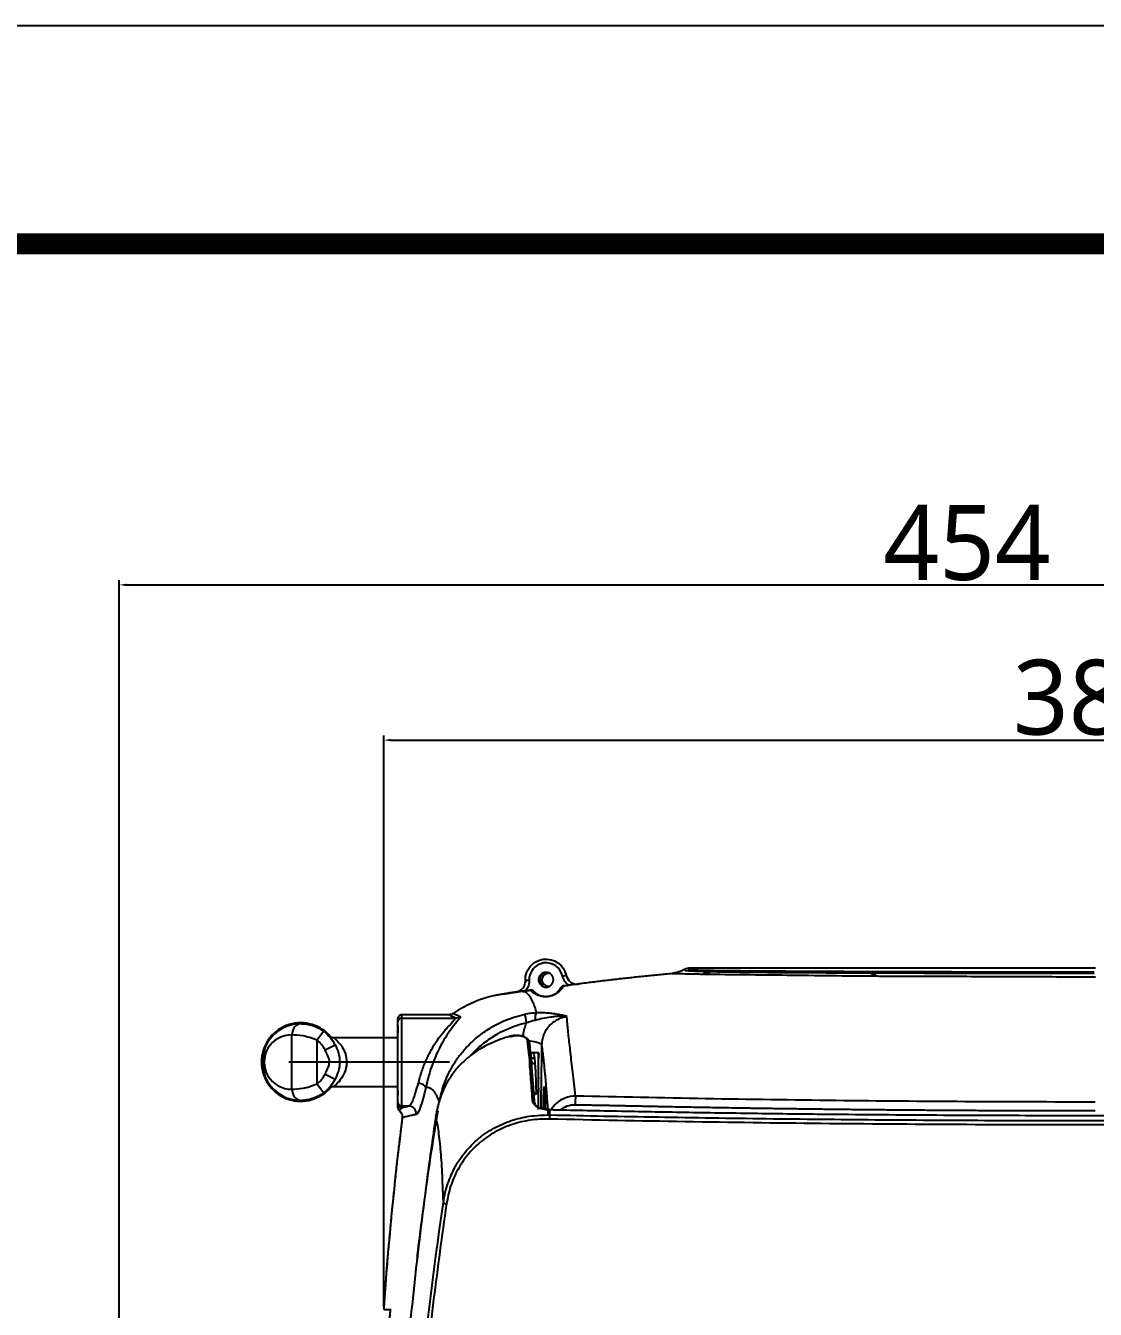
# Model space of a CAD drawing. Header units: millimetres. Extents: x 28 to 2425, y 8 to 1657.
# Drawn here: x 973.4 to 1259.1, y 1314.1 to 1657 of the extents above; entities that cross this region are included whole.
import ezdxf

# ---------------------------------------------------------------- set-up
doc = ezdxf.new("R2010")
doc.units = ezdxf.units.MM
doc.layers.get('Defpoints').update_dxf_attribs({"linetype": 'CONTINUOUS'})
doc.layers.add('1LINE', color=7, linetype='CONTINUOUS')
doc.styles.add('Annotative', font='malgun.ttf')
doc.dimstyles.new('WOO', dxfattribs={"dimtxt": 20, "dimasz": 2, "dimexe": 1.25, "dimexo": 0.3, "dimgap": 1, "dimtad": 1, "dimdec": 1, "dimzin": 1, "dimdsep": 46, "dimtxsty": 'Annotative', "dimcen": 0, "dimclrd": 1, "dimclre": 1, "dimclrt": 2, "dimadec": 0, "dimazin": 0, "dimtfac": 1, "dimtdec": 1, "dimtofl": 0, "dimtmove": 0, "dimatfit": 3, "dimfxl": 0, "dimarcsym": 0})

# ---------------------------------------------------------------- blocks, each defined once
blk = doc.blocks.new('*D8')
at = {"layer": '1LINE', "color": 1, "lineweight": -2}
for p, q in [((998.42, 1300.58), (998.42, 1508.86)), ((1451.26, 1261.82), (1451.26, 1508.86)), ((1000.42, 1507.61), (1449.26, 1507.61))]:
    blk.add_line(p, q, dxfattribs=at)
at = {"layer": '1LINE', "color": 1}
for points in [[(1000.42, 1507.94), (1000.42, 1507.27), (998.42, 1507.61)], [(1449.26, 1507.94), (1449.26, 1507.27), (1451.26, 1507.61)]]:
    blk.add_solid(points, dxfattribs=at)
at = {"layer": 'Defpoints', "color": 0}
for p in [(1451.26, 1507.61), (998.42, 1300.28), (1451.26, 1261.52)]:
    blk.add_point(p, dxfattribs=at)
at = {"layer": '1LINE', "color": 2, "insert": (1224.84, 1518.78), "char_height": 20, "attachment_point": 5, "style": 'Annotative'}
blk.add_mtext('454', dxfattribs=at)
blk = doc.blocks.new('*D11')
at = {"layer": '1LINE', "color": 1, "lineweight": -2}
for p, q in [((1406.14, 1407.64), (1543.03, 1407.64)), ((1541.78, 1405.64), (1541.78, 873.21)), ((1259.34, 871.21), (1543.03, 871.21))]:
    blk.add_line(p, q, dxfattribs=at)
at = {"layer": '1LINE', "color": 1}
for points in [[(1541.44, 1405.64), (1542.11, 1405.64), (1541.78, 1407.64)], [(1541.44, 873.21), (1542.11, 873.21), (1541.78, 871.21)]]:
    blk.add_solid(points, dxfattribs=at)
at = {"layer": 'Defpoints', "color": 0}
for p in [(1405.84, 1407.64), (1259.04, 871.21), (1541.78, 871.21)]:
    blk.add_point(p, dxfattribs=at)
at = {"layer": '1LINE', "color": 2, "insert": (1530.44, 1139.43), "char_height": 20, "attachment_point": 5, "rotation": 90, "style": 'Annotative'}
blk.add_mtext('536', dxfattribs=at)
blk = doc.blocks.new('*D13')
at = {"layer": '1LINE', "color": 1, "lineweight": -2}
for p, q in [((1069.05, 1314.74), (1069.05, 1467.4)), ((1071.05, 1466.15), (1449.26, 1466.15)), ((1451.26, 1261.82), (1451.26, 1467.4))]:
    blk.add_line(p, q, dxfattribs=at)
at = {"layer": '1LINE', "color": 1}
for points in [[(1071.05, 1466.48), (1071.05, 1465.82), (1069.05, 1466.15)], [(1449.26, 1466.48), (1449.26, 1465.82), (1451.26, 1466.15)]]:
    blk.add_solid(points, dxfattribs=at)
at = {"layer": 'Defpoints', "color": 0}
for p in [(1451.26, 1466.15), (1069.05, 1314.44), (1451.26, 1261.52)]:
    blk.add_point(p, dxfattribs=at)
at = {"layer": '1LINE', "color": 2, "insert": (1259.45, 1477.48), "char_height": 20, "attachment_point": 5, "style": 'Annotative'}
blk.add_mtext('382', dxfattribs=at)

msp = doc.modelspace()

# ---------------------------------------------------------------- linework, layer by layer
at = {"layer": '1LINE', "linetype": 'Continuous'}
for p, q in [((1116.78, 1403.11), (1117.76, 1403.33)), ((1259.11, 1405.26), (1150.83, 1405.26)), ((1106.89, 1402.15), (1106.89, 1402.15)), ((1107.89, 1401.95), (1106.89, 1401.91)), ((1086.5, 1392.79), (1073.84, 1392.79)), ((1073.84, 1392.79), (1073.84, 1392.79)), ((1086.5, 1392.79), (1073.84, 1392.79)), ((1073.84, 1392.79), (1073.84, 1391.89)), ((1086.5, 1392.79), (1086.5, 1392.79)), ((1072.84, 1390.89), (1072.84, 1391.79)), ((1072.84, 1389.82), (1072.84, 1389.82)), ((1072.84, 1389.82), (1072.84, 1388.91)), ((1072.84, 1388.91), (1072.84, 1387.88)), ((1073.84, 1391.89), (1088.24, 1391.89)), ((1044.55, 1372.9), (1044.55, 1387.39)), ((1051.2, 1385.97), (1052.99, 1388.38)), ((1051.2, 1385.97), (1051.2, 1374.32)), ((1072.84, 1386.65), (1055.75, 1386.65)), ((1072.84, 1386.65), (1072.84, 1387.88)), ((1053.37, 1383.39), (1056.06, 1384.73)), ((1110.41, 1382.57), (1108.93, 1382.57)), ((1108.5, 1379.7), (1108.49, 1379.7)), ((1110.31, 1379.7), (1110.61, 1379.7)), ((1053.37, 1376.9), (1056.06, 1375.56)), ((1052.99, 1371.91), (1051.2, 1374.32)), ((1055.75, 1373.65), (1072.84, 1373.65)), ((1072.84, 1372.41), (1072.84, 1373.65)), ((1072.84, 1372.41), (1072.84, 1371.39)), ((1080.27, 1373.31), (1080.27, 1373.31)), ((1072.84, 1370.48), (1072.84, 1371.39)), ((1072.84, 1370.48), (1072.84, 1370.48)), ((1072.84, 1368.96), (1072.84, 1369.41)), ((1073.84, 1368.41), (1073.84, 1367.96)), ((1073.84, 1368.41), (1075.72, 1368.41)), ((1073.24, 1367.1), (1073.24, 1367.11)), ((1074, 1365.28), (1074, 1365.28))]:
    msp.add_line(p, q, dxfattribs=at)
at = {"layer": '1LINE', "color": 4}
msp.add_lwpolyline([(93.81, 8.44), (2425.11, 8.44), (2425.11, 1657), (93.81, 1657)], close=True, dxfattribs=at)
at = {"layer": '1LINE', "const_width": 5.55}
msp.add_lwpolyline([(185.4, 66.72), (2333.52, 66.72), (2333.52, 1598.72), (185.4, 1598.72)], close=True, dxfattribs=at)
at = {"layer": '1LINE', "linetype": 'Continuous', "extrusion": (0, 0, -1)}
msp.add_circle((-1112.39, 1402.15), 2, dxfattribs=at)
for centre, radius, start, end in [((-1112.39, 1402.15), 5.5, 357.501, 167.6069), ((-1112.99, 1402.15), 2.2, 297.0394, 62.9662), ((-1046.89, 1380.15), 10.25, 126.5184, 153.4409), ((-1046.89, 1380.15), 10.25, 206.5591, 233.4816), ((-1046.89, 1380.15), 10.5, 218.1238, 257.9301)]:
    msp.add_arc(centre, radius, start, end, dxfattribs=at)
at = {"layer": '1LINE', "linetype": 'Continuous'}
for centre, radius, start, end in [((1112.39, 1402.15), 4.5, 12.3931, 182.499), ((1112.39, 1402.15), 2, 90, 180), ((1112.99, 1402.15), 1.7, 90, 291.5663), ((1112.39, 1402.15), 2, 360, 90), ((1112.99, 1402.15), 1.7, 68.4281, 90), ((1112.39, 1402.15), 5.5, 179.9991, 182.6971), ((1073.84, 1391.79), 1, 89.9995, 179.9998), ((1046.89, 1380.15), 10.25, 88.7822, 271.2178), ((1044.39, 1380.15), 7.25, 88.7822, 271.2178), ((1046.89, 1380.15), 7.25, 26.5591, 53.4816), ((1046.89, 1380.15), 7.25, 306.5184, 333.4409), ((1073.84, 1367.89), 1, 179.9998, 232.5402)]:
    msp.add_arc(centre, radius, start, end, dxfattribs=at)
for centre, major_axis, ratio, start_param, end_param in [((1112.99, 1402.15), (0, -1.7), 1, 2.765092, 4.712389), ((1200.56, 1401.26), (0.01, 3), 0.195178, 0.01786, 0.449187), ((1200.94, 1401.26), (0.01, 3), 0.193834, 0.017854, 0.44821), ((1073.84, 1391.79), (1, 0), 0.999391, 1.570788, 3.141589), ((1088.24, 1393.89), (-0.85, -1.81), 0.996649, 0.440828, 1.121864), ((1107.19, 1391.11), (-0.44, 1.95), 0.060553, 0.310642, 1.835397), ((1110.07, 1391.47), (-0.06, 2), 0.296786, 0.326353, 1.650022), ((1047.04, 1387.39), (0.06, 3), 0.831992, 0, 1.588481), ((1073.84, 1390.89), (1, 0), 0.999391, 1.570788, 3.141589), ((1102.72, 1386.67), (0.096, -0.337), 0.349451, 2.661662, 3.562282), ((1107.56, 1385.44), (-0.348, -0.037), 0.8972, 3.022806, 4.863842), ((1107.81, 1383.02), (-0.348, -0.034), 0.878415, 3.03186, 4.87465), ((1108.01, 1381.63), (-0.346, -0.05), 0.869251, 3.320769, 4.831752), ((1172.26, 1065.64), (0, 1207.53), 0.052408, 1.303435, 1.317783), ((1108.14, 1380.16), (-0.35, -0.013), 0.853177, 3.41287, 4.924204), ((1108.2, 1378.62), (-0.349, -0.029), 0.843849, 3.043901, 4.888177), ((1109.3, 1382.03), (-0.994, -0.111), 0.904495, 0.208085, 1.469981), ((1109.43, 1380.52), (-0.997, -0.073), 0.811536, 0.241559, 1.511638), ((1110.31, 1375.96), (-0.3, 0), 0.707102, 1.570795, 3.141594), ((1047.04, 1372.9), (0.06, -3), 0.831992, 4.694704, 6.283185), ((1078.31, 1373.58), (-1.96, 0.42), 0.469889, 3.299915, 4.812305), ((1110.31, 1373.09), (-0.3, 0), 0.707102, 1.570795, 3.141594), ((1110.31, 1372.29), (0.3, 0), 0.63664, 0, 1.570796), ((1111.93, 1367.32), (0, 6.2), 0.052408, 4.712266, 7.795739), ((1073.84, 1369.41), (1, 0), 0.999391, 3.141589, 4.712389), ((1073.84, 1368.96), (1, 0), 0.999391, 3.141589, 4.712389), ((1075.72, 1366.41), (-0.46, 1.95), 0.988901, 4.354641, 6.04608), ((1108.84, 1369.81), (-0.349, -0.023), 0.775313, 3.058632, 4.90163), ((1110.31, 1368.53), (0.3, 0), 0.154768, 0, 1.570796), ((1120.5, 1369.51), (-0.04, -2.02), 0.168277, 3.844872, 5.096181), ((1073.84, 1367.89), (-1, 0), 0.989392, 0, 0.922141), ((1113.28, 1367.1), (-0.007, -0.35), 0.170833, 2.473401, 3.875718), ((1113.48, 1365.28), (-0.021, -1), 0.16921, 3.875496, 5.09696), ((1113.37, 1367.1), (-0.008, -0.35), 0.169758, 2.430287, 3.875727), ((1085.98, 1342.58), (0.989, -0.145), 0.366792, 3.27297, 4.603645)]:
    msp.add_ellipse(centre, major_axis=major_axis, ratio=ratio, start_param=start_param, end_param=end_param, dxfattribs=at)
for points, degree, knots in [([(1118.43, 1400.67), (1118.35, 1400.73), (1118.26, 1400.79), (1117.83, 1401.14), (1117.52, 1401.49), (1117.05, 1402.25), (1116.88, 1402.67), (1116.78, 1403.11)], 3, [0, 0, 0, 0, 0.105602, 0.105602, 0.552801, 0.552801, 1, 1, 1, 1]), ([(1117.76, 1403.33), (1117.91, 1402.67), (1118.33, 1401.97), (1119.59, 1401.07), (1120.39, 1400.91), (1121.06, 1400.99)], 3, [0, 0, 0, 0, 0.5, 0.5, 1, 1, 1, 1]), ([(1137.6, 1402.91), (1137.6, 1402.91), (1137.6, 1402.91), (1137.6, 1402.9), (1137.6, 1402.9), (1137.6, 1402.9)], 3, [0, 0, 0, 0, 0.230122, 0.230122, 1, 1, 1, 1]), ([(1146.16, 1403.83), (1146.19, 1403.83), (1146.22, 1403.84), (1146.25, 1403.83), (1146.35, 1403.82), (1146.87, 1403.81), (1148.32, 1403.78), (1150.43, 1403.72), (1152.42, 1403.69), (1153.5, 1403.67), (1154.05, 1403.66)], 3, [0, 0, 0, 0, 0.062496, 0.093745, 0.124992, 0.249992, 0.499981, 0.750018, 0.874982, 1, 1, 1, 1]), ([(1149.38, 1404.88), (1148.88, 1404.63), (1148.25, 1404.32), (1147.58, 1404.11), (1147.43, 1404.07)], 3, [0, 0, 0, 0, 0.776498, 1, 1, 1, 1]), ([(1149.38, 1404.88), (1149.41, 1404.82), (1149.45, 1404.76), (1149.5, 1404.68), (1149.51, 1404.67), (1149.52, 1404.66), (1149.51, 1404.65), (1149.59, 1404.61), (1149.9, 1404.59), (1151.52, 1404.48), (1153.51, 1404.37), (1156.33, 1404.31)], 3, [0, 0, 0, 0, 0.484493, 0.484493, 0.548943, 0.548943, 0.613392, 0.613392, 0.742291, 0.742291, 1, 1, 1, 1]), ([(1157.12, 1404.57), (1154.44, 1404.61), (1152.43, 1404.66), (1150.85, 1404.75), (1150.58, 1404.78), (1150.54, 1404.83), (1150.57, 1404.84), (1150.59, 1404.88), (1150.6, 1404.89), (1150.68, 1405.02), (1150.76, 1405.14), (1150.83, 1405.26)], 3, [0, 0, 0, 0, 0.257676, 0.257676, 0.386514, 0.386514, 0.450933, 0.450933, 0.515352, 0.515352, 1, 1, 1, 1]), ([(1154.05, 1403.66), (1157.11, 1403.61), (1160.57, 1403.55), (1167.81, 1403.48), (1171.63, 1403.48), (1182.97, 1403.3), (1190.93, 1403.22), (1198.96, 1403.15)], 3, [0, 0, 0, 0, 0.25, 0.25, 0.5, 0.5, 1, 1, 1, 1]), ([(1156.32, 1404.3), (1157.83, 1404.3), (1159.37, 1404.27), (1162.64, 1404.23), (1164.37, 1404.2), (1167.92, 1404.15), (1169.73, 1404.13), (1173.43, 1404.09), (1175.32, 1404.08), (1180.95, 1404.07), (1184.78, 1404.04), (1192.49, 1403.99), (1196.37, 1403.97), (1200.31, 1403.97)], 3, [0, 0, 0, 0, 0.119754, 0.119754, 0.245504, 0.245504, 0.371253, 0.371253, 0.497002, 0.497002, 0.748501, 0.748501, 1, 1, 1, 1]), ([(1200.55, 1404.26), (1192.81, 1404.29), (1185.19, 1404.33), (1174.08, 1404.4), (1170.42, 1404.42), (1163.47, 1404.49), (1160.17, 1404.53), (1157.12, 1404.57)], 3, [0, 0, 0, 0, 0.5, 0.5, 0.75, 0.75, 1, 1, 1, 1]), ([(1198.96, 1403.15), (1198.97, 1403.16), (1198.99, 1403.17), (1199.46, 1403.4), (1199.91, 1403.67), (1200.32, 1403.97)], 3, [0, 0, 0, 0, 0.036983, 0.036983, 1, 1, 1, 1]), ([(1198.96, 1403.15), (1198.99, 1403.15), (1199.02, 1403.15), (1199.08, 1403.15), (1199.12, 1403.15), (1199.21, 1403.15), (1199.28, 1403.15), (1199.34, 1403.15)], 3, [0, 0, 0, 0, 0.250224, 0.250224, 0.500448, 0.500448, 1, 1, 1, 1]), ([(1199.34, 1403.15), (1199.36, 1403.16), (1199.38, 1403.17), (1199.85, 1403.4), (1200.29, 1403.66), (1200.69, 1403.97)], 3, [0, 0, 0, 0, 0.037636, 0.037636, 1, 1, 1, 1]), ([(1199.34, 1403.15), (1200.65, 1403.14), (1203.6, 1403.12), (1208.54, 1403.1), (1214.27, 1403.09), (1221.22, 1403.07), (1231.19, 1403.02), (1242.2, 1402.98), (1252.22, 1402.94), (1257.23, 1402.92), (1259.11, 1402.91)], 3, [0, 0, 0, 0, 0.066941, 0.150315, 0.250045, 0.355557, 0.500091, 0.750015, 0.906159, 1, 1, 1, 1]), ([(1200.32, 1403.97), (1200.32, 1403.97), (1200.32, 1403.97), (1200.35, 1403.97), (1200.38, 1403.97), (1200.45, 1403.97), (1200.48, 1403.97), (1200.57, 1403.97), (1200.63, 1403.97), (1200.69, 1403.97), (1200.69, 1403.97), (1200.69, 1403.97)], 3, [0, 0, 0, 0, 0.000156, 0.000156, 0.256001, 0.256001, 0.511845, 0.511845, 0.999844, 0.999844, 1, 1, 1, 1]), ([(1200.94, 1404.26), (1200.89, 1404.26), (1200.84, 1404.26), (1200.75, 1404.26), (1200.71, 1404.26), (1200.64, 1404.26), (1200.6, 1404.26), (1200.56, 1404.26)], 3, [0, 0, 0, 0, 0.395446, 0.395446, 0.697723, 0.697723, 1, 1, 1, 1]), ([(1200.69, 1403.97), (1210.32, 1403.95), (1220.04, 1403.91), (1239.44, 1403.87), (1249.13, 1403.86), (1258.81, 1403.88)], 3, [0, 0, 0, 0, 0.50299, 0.50299, 1, 1, 1, 1]), ([(1258.8, 1404.17), (1257.99, 1404.17), (1256.18, 1404.17), (1253.18, 1404.17), (1249.59, 1404.17), (1241.7, 1404.17), (1230.17, 1404.19), (1217.67, 1404.21), (1208.09, 1404.24), (1203.32, 1404.25), (1200.94, 1404.26)], 3, [0, 0, 0, 0, 0.0416, 0.093122, 0.15499, 0.226444, 0.500047, 0.749997, 0.874986, 1, 1, 1, 1]), ([(1104.31, 1398.8), (1104.97, 1398.9), (1105.71, 1399.26), (1106.7, 1400.45), (1106.92, 1401.23), (1106.89, 1401.91)], 3, [0, 0, 0, 0, 0.5, 0.5, 1, 1, 1, 1]), ([(1106.9, 1401.89), (1106.9, 1401.89), (1106.9, 1401.9), (1106.89, 1401.9), (1106.89, 1401.9), (1106.89, 1401.91)], 3, [0, 0, 0, 0, 0.769286, 0.769286, 1, 1, 1, 1]), ([(1107.89, 1401.95), (1107.91, 1401.5), (1107.86, 1401.05), (1107.6, 1400.19), (1107.39, 1399.78), (1107.06, 1399.33), (1107, 1399.24), (1106.93, 1399.16)], 3, [0, 0, 0, 0, 0.447213, 0.447213, 0.894426, 0.894426, 1, 1, 1, 1]), ([(1108.26, 1399.37), (1108.25, 1399.38), (1108.25, 1399.4), (1108.25, 1399.38), (1108.25, 1399.37)], 3, [0, 0, 0, 0, 0.266275, 1, 1, 1, 1]), ([(1117.09, 1400.52), (1117.09, 1400.52), (1117.1, 1400.53), (1117.13, 1400.57), (1116.95, 1400.24), (1116.63, 1399.76), (1116.23, 1399.3), (1115.83, 1398.93), (1115.37, 1398.56), (1114.81, 1398.22), (1114.2, 1397.94), (1113.44, 1397.72), (1112.41, 1397.59), (1111.42, 1397.64), (1110.6, 1397.84), (1109.87, 1398.14), (1109.25, 1398.51), (1108.75, 1398.89), (1108.41, 1399.2), (1108.28, 1399.33), (1108.26, 1399.36), (1108.26, 1399.37)], 3, [0, 0, 0, 0, 0.07641, 0.196172, 0.304084, 0.396182, 0.440627, 0.479237, 0.516937, 0.546232, 0.567746, 0.583152, 0.596674, 0.618439, 0.650014, 0.694007, 0.75128, 0.822111, 0.900244, 0.990912, 1, 1, 1, 1]), ([(1109.09, 1399.08), (1109.09, 1399.09), (1109.1, 1399.08), (1109.24, 1398.92), (1109.55, 1398.64), (1109.95, 1398.36), (1110.43, 1398.08), (1111.06, 1397.82), (1111.9, 1397.64), (1112.69, 1397.65), (1113.16, 1397.7), (1113.67, 1397.82), (1114.1, 1397.98), (1114.5, 1398.17), (1114.87, 1398.39), (1115.26, 1398.67), (1115.62, 1399), (1115.98, 1399.41), (1116.24, 1399.8), (1116.35, 1400.01), (1116.36, 1400.03), (1116.36, 1400.03)], 3, [0, 0, 0, 0, 0.093594, 0.196717, 0.292482, 0.345917, 0.392777, 0.458334, 0.496047, 0.501632, 0.510535, 0.520533, 0.5344, 0.553276, 0.576713, 0.605018, 0.652853, 0.708545, 0.807813, 0.915571, 1, 1, 1, 1]), ([(1121.06, 1400.99), (1120.81, 1400.96), (1120.4, 1400.91), (1119.75, 1400.83), (1119.13, 1400.75), (1118.66, 1400.7), (1118.43, 1400.67)], 3, [0, 0, 0, 0, 0.30482, 0.503597, 0.76654, 1, 1, 1, 1]), ([(1100.8, 1398.29), (1101.68, 1398.42), (1102.98, 1398.63), (1104.28, 1398.82), (1104.87, 1398.92), (1105.03, 1398.94), (1105.19, 1398.97)], 3, [0, 0, 0, 0, 0.592505, 0.888757, 0.888757, 1, 1, 1, 1]), ([(1106, 1399.07), (1106.21, 1399.05), (1106.62, 1399.01), (1107.21, 1398.65), (1107.78, 1398.06), (1108.33, 1397.24), (1108.86, 1396.18), (1109.35, 1394.91), (1109.67, 1393.88), (1109.82, 1393.36)], 3, [0, 0, 0, 0, 0.144154, 0.288086, 0.431669, 0.574777, 0.717282, 0.859064, 1, 1, 1, 1]), ([(1089.5, 1392.34), (1089.68, 1392.27), (1089.08, 1391.57), (1087.33, 1389.36), (1086.2, 1387.86), (1084.05, 1384.25), (1083.01, 1382.11), (1081.34, 1377.67), (1080.72, 1375.35), (1080.27, 1373.31)], 3, [0, 0, 0, 0, 0.25, 0.25, 0.5, 0.5, 0.75, 0.75, 1, 1, 1, 1]), ([(1083.93, 1369.46), (1084.1, 1370.29), (1084.43, 1372.01), (1085.26, 1374.57), (1086.36, 1377.16), (1087.79, 1379.74), (1089.54, 1382.25), (1091.66, 1384.67), (1094.28, 1387.07), (1097.6, 1389.41), (1101.8, 1391.59), (1105.04, 1392.48), (1106.74, 1392.96)], 3, [0, 0, 0, 0, 0.074529, 0.152891, 0.234962, 0.320536, 0.409314, 0.500903, 0.598106, 0.715013, 0.849952, 1, 1, 1, 1]), ([(1087.64, 1393.14), (1087.48, 1393.04), (1087.13, 1392.84), (1086.72, 1392.8), (1086.5, 1392.79)], 3, [0, 0, 0, 0, 0.463681, 1, 1, 1, 1]), ([(1087.64, 1393.14), (1087.92, 1393.01), (1088.5, 1392.75), (1089.16, 1392.48), (1089.5, 1392.34)], 3, [0, 0, 0, 0, 0.484713, 1, 1, 1, 1]), ([(1106.74, 1392.96), (1107.25, 1393.06), (1108.29, 1393.27), (1109.31, 1393.33), (1109.82, 1393.36)], 3, [0, 0, 0, 0, 0.499188, 1, 1, 1, 1]), ([(1117.81, 1392.35), (1117.58, 1392.37), (1116.91, 1392.42), (1115.89, 1392.38), (1114.76, 1392.28), (1113.37, 1392.11), (1111.63, 1391.8), (1110.18, 1391.46), (1109.48, 1391.29)], 3, [0, 0, 0, 0, 0.087568, 0.250414, 0.365541, 0.500304, 0.761071, 1, 1, 1, 1]), ([(1109.82, 1393.36), (1110.32, 1393.37), (1111.34, 1393.38), (1112.82, 1393.31), (1114.32, 1393.15), (1115.73, 1392.94), (1116.98, 1392.7), (1117.64, 1392.5), (1117.94, 1392.4)], 3, [0, 0, 0, 0, 0.156941, 0.322473, 0.498903, 0.693977, 0.860522, 1, 1, 1, 1]), ([(1117.95, 1392.29), (1117.52, 1392.2), (1116.65, 1392.03), (1115.4, 1391.49), (1114.21, 1390.73), (1113.16, 1389.75), (1112.31, 1388.6), (1111.69, 1387.33), (1111.31, 1386), (1111.25, 1385.1), (1111.22, 1384.66)], 3, [0, 0, 0, 0, 0.116056, 0.237979, 0.364445, 0.49374, 0.623894, 0.75287, 0.878767, 1, 1, 1, 1]), ([(1120.31, 1371.06), (1120.18, 1372.17), (1119.92, 1374.37), (1119.56, 1377.4), (1119.23, 1380.18), (1118.94, 1382.71), (1118.67, 1385.02), (1118.44, 1387.13), (1118.24, 1389.03), (1118.08, 1390.76), (1117.99, 1391.79), (1117.95, 1392.29)], 3, [0, 0, 0, 0, 0.125324, 0.246641, 0.364191, 0.478182, 0.588791, 0.696169, 0.800495, 0.901899, 1, 1, 1, 1]), ([(1054.85, 1386.99), (1054.75, 1387.11), (1054.64, 1387.23), (1053.11, 1388.86), (1051.2, 1389.94), (1047.15, 1390.85), (1044.99, 1390.68), (1041.09, 1389.14), (1039.4, 1387.8), (1037.05, 1384.36), (1036.4, 1382.27), (1036.38, 1378.12), (1037.01, 1376.02), (1039.32, 1372.57), (1041.01, 1371.2), (1044.88, 1369.63), (1047.03, 1369.44), (1049.09, 1369.88)], 3, [0, 0, 0, 0, 0.010741, 0.010741, 0.152063, 0.152063, 0.293386, 0.293386, 0.434709, 0.434709, 0.576032, 0.576032, 0.717354, 0.717354, 0.858677, 0.858677, 1, 1, 1, 1]), ([(1047.11, 1390.39), (1047.9, 1390.38), (1048.93, 1390.25), (1051.02, 1389.59), (1052.06, 1389.07), (1052.99, 1388.38)], 3, [0, 0, 0, 0, 0.5, 0.5, 1, 1, 1, 1]), ([(1072.84, 1369.41), (1072.84, 1369.5), (1072.84, 1370.7), (1072.84, 1374.67), (1072.84, 1377.39), (1072.84, 1382.91), (1072.84, 1385.63), (1072.84, 1389.6), (1072.84, 1390.8), (1072.84, 1390.89)], 3, [0, 0, 0, 0, 0.25, 0.25, 0.5, 0.5, 0.75, 0.75, 1, 1, 1, 1]), ([(1073.84, 1391.89), (1073.84, 1391.79), (1073.84, 1390.48), (1073.84, 1386.15), (1073.84, 1383.16), (1073.84, 1377.14), (1073.84, 1374.15), (1073.84, 1369.83), (1073.84, 1368.51), (1073.84, 1368.41)], 3, [0, 0, 0, 0, 0.25, 0.25, 0.5, 0.5, 0.75, 0.75, 1, 1, 1, 1]), ([(1078.31, 1374.53), (1078.43, 1375.02), (1078.68, 1375.98), (1079.15, 1377.49), (1079.69, 1379.01), (1080.47, 1380.93), (1081.68, 1383.36), (1083.31, 1386), (1084.81, 1387.94), (1085.92, 1389.22), (1086.83, 1390.21), (1087.67, 1391.09), (1088.25, 1391.73), (1088.24, 1391.84), (1088.24, 1391.89)], 3, [0, 0, 0, 0, 0.063401, 0.12609, 0.188214, 0.249929, 0.364037, 0.499851, 0.624933, 0.68749, 0.749634, 0.844172, 0.926695, 1, 1, 1, 1]), ([(1107.19, 1390.57), (1106.3, 1390.35), (1104.53, 1389.9), (1101.98, 1388.92), (1099.12, 1387.52), (1096.08, 1385.54), (1093.64, 1383.39), (1092.36, 1382), (1092, 1381.59)], 3, [0, 0, 0, 0, 0.151674, 0.302652, 0.454386, 0.681341, 0.907839, 1, 1, 1, 1]), ([(1106.3, 1387.01), (1106.31, 1387.19), (1106.38, 1387.89), (1106.64, 1389.09), (1107, 1390.08), (1107.19, 1390.57)], 3, [0, 0, 0, 0, 0.14817, 0.572662, 1, 1, 1, 1]), ([(1109.48, 1391.29), (1109.1, 1391.2), (1108.53, 1391.05), (1107.86, 1390.82), (1107.52, 1390.7), (1107.33, 1390.63), (1107.24, 1390.59), (1107.19, 1390.57)], 3, [0, 0, 0, 0, 0.500478, 0.750327, 0.875582, 0.938349, 1, 1, 1, 1]), ([(1051.2, 1385.97), (1049.98, 1386.54), (1048.67, 1386.91), (1046.33, 1387.32), (1045.3, 1387.38), (1044.55, 1387.39)], 3, [0, 0, 0, 0, 0.5, 0.5, 1, 1, 1, 1]), ([(1055.75, 1386.65), (1055.6, 1386.64), (1055.32, 1386.67), (1054.95, 1386.79), (1054.66, 1386.93), (1054.47, 1387.07), (1054.36, 1387.17), (1054.31, 1387.22), (1054.29, 1387.24), (1054.28, 1387.25), (1054.27, 1387.25), (1054.27, 1387.26), (1054.27, 1387.26), (1054.29, 1387.24), (1054.34, 1387.18), (1054.36, 1387.17)], 3, [0, 0, 0, 0, 0.155087, 0.292685, 0.40399, 0.487247, 0.54065, 0.55669, 0.565681, 0.573641, 0.58524, 0.608105, 0.67165, 0.923752, 1, 1, 1, 1]), ([(1054.36, 1387.17), (1054.41, 1387.12), (1054.48, 1387.03), (1054.81, 1386.67), (1055.14, 1386.27), (1055.49, 1385.73)], 3, [0, 0, 0, 0, 0.300624, 0.300624, 1, 1, 1, 1]), ([(1055.71, 1386.65), (1055.71, 1386.65), (1055.71, 1386.64), (1055.76, 1386.61), (1056.05, 1386.38), (1057.16, 1385.33), (1058.18, 1384.14), (1059.01, 1381.75), (1059.16, 1380.84), (1059.11, 1379.02), (1058.9, 1378.14), (1057.96, 1375.82), (1056.92, 1374.71), (1055.93, 1373.82), (1055.72, 1373.65), (1055.71, 1373.65)], 3, [0, 0, 0, 0, 0.010606, 0.010606, 0.13568, 0.13568, 0.385827, 0.385827, 0.510901, 0.510901, 0.635975, 0.635975, 0.886122, 0.886122, 1, 1, 1, 1]), ([(1102.58, 1386.96), (1101.93, 1386.77), (1100.52, 1386.34), (1098.31, 1385.48), (1095.46, 1384.12), (1092.77, 1382.38), (1090.1, 1380.13), (1087.97, 1377.81), (1085.98, 1374.86), (1084.42, 1371.69), (1083.75, 1369.28), (1083.44, 1368.14)], 3, [0, 0, 0, 0, 0.069854, 0.153088, 0.249768, 0.407824, 0.499993, 0.632771, 0.749291, 0.880473, 1, 1, 1, 1]), ([(1107.47, 1385.74), (1107.44, 1385.89), (1107.37, 1386.2), (1106.94, 1386.71), (1106.05, 1387.18), (1104.75, 1387.31), (1103.55, 1387.2), (1102.9, 1387.04), (1102.58, 1386.96)], 3, [0, 0, 0, 0, 0.124629, 0.251618, 0.50158, 0.75012, 0.876294, 1, 1, 1, 1]), ([(1102.72, 1386.95), (1103.05, 1387.02), (1103.73, 1387.18), (1105.01, 1387.27), (1106.4, 1387.08), (1107.35, 1386.53), (1107.8, 1385.96), (1107.87, 1385.61), (1107.91, 1385.44)], 3, [0, 0, 0, 0, 0.120209, 0.249772, 0.498267, 0.7483, 0.876251, 1, 1, 1, 1]), ([(1107.72, 1383.32), (1107.68, 1383.74), (1107.6, 1384.57), (1107.51, 1385.35), (1107.47, 1385.74)], 3, [0, 0, 0, 0, 0.502215, 1, 1, 1, 1]), ([(1107.63, 1385.9), (1108.36, 1385.84), (1109.09, 1385.72), (1110.64, 1385.31), (1111.17, 1384.96), (1111.22, 1384.66)], 3, [0, 0, 0, 0, 0.378937, 0.378937, 1, 1, 1, 1]), ([(1053.37, 1376.9), (1053.89, 1377.94), (1054.55, 1378.98), (1054.56, 1381.3), (1053.9, 1382.35), (1053.37, 1383.39)], 3, [0, 0, 0, 0, 0.5, 0.5, 1, 1, 1, 1]), ([(1056.06, 1384.73), (1056.74, 1383.36), (1057.31, 1381.8), (1057.3, 1378.48), (1056.74, 1376.93), (1056.06, 1375.56)], 3, [0, 0, 0, 0, 0.5, 0.5, 1, 1, 1, 1]), ([(1107.93, 1381.93), (1107.91, 1382.04), (1107.87, 1382.28), (1107.79, 1382.74), (1107.75, 1383.09), (1107.72, 1383.32)], 3, [0, 0, 0, 0, 0.250008, 0.500035, 1, 1, 1, 1]), ([(1108.15, 1383.02), (1108.16, 1382.99), (1108.16, 1382.95), (1108.18, 1382.84), (1108.19, 1382.71), (1108.21, 1382.61), (1108.22, 1382.56)], 3, [0, 0, 0, 0, 0.1682, 0.336905, 0.674328, 1, 1, 1, 1]), ([(1108.22, 1382.56), (1108.23, 1382.51), (1108.24, 1382.42), (1108.26, 1382.33), (1108.26, 1382.29)], 3, [0, 0, 0, 0, 0.613279, 1, 1, 1, 1]), ([(1108.93, 1382.56), (1108.83, 1382.57), (1108.58, 1382.6), (1108.43, 1382.65), (1108.29, 1382.52), (1108.29, 1382.17), (1108.32, 1381.91)], 3, [0, 0, 0, 0, 0.10949, 0.318795, 0.632918, 1, 1, 1, 1]), ([(1111.22, 1384.66), (1111.3, 1384.11), (1111.38, 1383.48), (1111.49, 1382.57), (1111.52, 1382.39), (1111.55, 1382.1), (1111.55, 1382.12), (1111.55, 1382.07), (1111.56, 1382.05), (1111.57, 1381.91), (1111.59, 1381.77), (1111.7, 1380.81), (1111.86, 1379.38), (1112.15, 1376.35), (1112.21, 1375.68), (1112.33, 1374.19), (1112.4, 1373.41), (1112.57, 1371.25), (1112.67, 1369.94), (1112.83, 1367.64), (1112.89, 1366.66), (1112.94, 1365.92)], 3, [0, 0, 0, 0, 0.142182, 0.142182, 0.177727, 0.177727, 0.1955, 0.1955, 0.213273, 0.213273, 0.284364, 0.284364, 0.568727, 0.568727, 0.639818, 0.639818, 0.710909, 0.710909, 0.853091, 0.853091, 1, 1, 1, 1]), ([(1086.59, 1380.15), (1076.59, 1380.15), (1043.7, 1380.15)], 1, [0, 0, 0.23313, 1, 1]), ([(1108.06, 1380.45), (1108.05, 1380.7), (1108.02, 1381.2), (1107.96, 1381.69), (1107.93, 1381.93)], 3, [0, 0, 0, 0, 0.500052, 1, 1, 1, 1]), ([(1108.11, 1378.9), (1108.1, 1379.16), (1108.08, 1379.55), (1108.07, 1380.07), (1108.06, 1380.32), (1108.06, 1380.45)], 3, [0, 0, 0, 0, 0.499965, 0.749992, 1, 1, 1, 1]), ([(1108.76, 1370.07), (1108.69, 1371.14), (1108.55, 1373.26), (1108.33, 1376.21), (1108.19, 1378.01), (1108.11, 1378.9)], 3, [0, 0, 0, 0, 0.342993, 0.676018, 1, 1, 1, 1]), ([(1108.34, 1381.74), (1108.37, 1381.5), (1108.43, 1381.03), (1108.46, 1380.51), (1108.48, 1380.25)], 3, [0, 0, 0, 0, 0.500822, 1, 1, 1, 1]), ([(1108.5, 1379.71), (1108.5, 1379.62), (1108.51, 1379.5), (1108.51, 1379.37), (1108.51, 1379.33)], 3, [0, 0, 0, 0, 0.672841, 1, 1, 1, 1]), ([(1108.53, 1378.95), (1108.53, 1378.91), (1108.53, 1378.84), (1108.54, 1378.73), (1108.55, 1378.65), (1108.55, 1378.62)], 3, [0, 0, 0, 0, 0.370139, 0.685332, 1, 1, 1, 1]), ([(1109.3, 1381.12), (1109.32, 1380.91), (1109.37, 1380.49), (1109.41, 1379.96), (1109.43, 1379.7)], 3, [0, 0, 0, 0, 0.513154, 1, 1, 1, 1]), ([(1109.43, 1379.7), (1109.46, 1379.34), (1109.51, 1378.61), (1109.58, 1377.34), (1109.64, 1375.99), (1109.69, 1374.57), (1109.72, 1373.1), (1109.74, 1372.08), (1109.75, 1371.58)], 3, [0, 0, 0, 0, 0.177685, 0.350958, 0.519822, 0.684281, 0.844339, 1, 1, 1, 1]), ([(1056.06, 1375.56), (1055.52, 1374.49), (1054.93, 1373.77), (1054.39, 1373.15), (1054.29, 1373.04), (1054.29, 1373.04)], 3, [0, 0, 0, 0, 0.64735, 0.64735, 1, 1, 1, 1]), ([(1044.55, 1372.9), (1045.3, 1372.91), (1046.34, 1372.97), (1048.68, 1373.39), (1049.98, 1373.75), (1051.2, 1374.32)], 3, [0, 0, 0, 0, 0.5, 0.5, 1, 1, 1, 1]), ([(1052.99, 1371.91), (1052.06, 1371.22), (1051.02, 1370.7), (1048.95, 1370.05), (1047.9, 1369.91), (1047.11, 1369.9)], 3, [0, 0, 0, 0, 0.5, 0.5, 1, 1, 1, 1]), ([(1054.6, 1373.3), (1054.67, 1373.35), (1054.9, 1373.5), (1055.3, 1373.63), (1055.62, 1373.63), (1055.75, 1373.62)], 3, [0, 0, 0, 0, 0.206508, 0.691012, 1, 1, 1, 1]), ([(1075.72, 1368.41), (1075.81, 1368.45), (1076.03, 1368.54), (1076.44, 1369.06), (1076.96, 1370.11), (1077.59, 1371.88), (1078.06, 1373.61), (1078.31, 1374.53)], 3, [0, 0, 0, 0, 0.128175, 0.292299, 0.492346, 0.728269, 1, 1, 1, 1]), ([(1082.2, 1372.65), (1081.86, 1372.99), (1081.5, 1373.21), (1080.93, 1373.35), (1080.76, 1373.36), (1080.46, 1373.34), (1080.36, 1373.33), (1080.27, 1373.31)], 3, [0, 0, 0, 0, 0.579897, 0.579897, 0.869845, 0.869845, 1, 1, 1, 1]), ([(1083.93, 1369.46), (1083.8, 1369.82), (1083.54, 1370.53), (1083.12, 1371.4), (1082.68, 1372.13), (1082.36, 1372.48), (1082.2, 1372.65)], 3, [0, 0, 0, 0, 0.249471, 0.498995, 0.749023, 1, 1, 1, 1]), ([(1109.01, 1372.28), (1109.03, 1372.26), (1109.15, 1372.13), (1109.4, 1371.89), (1109.63, 1371.69), (1109.75, 1371.58)], 3, [0, 0, 0, 0, 0.09162, 0.545229, 1, 1, 1, 1]), ([(1109.75, 1371.58), (1109.61, 1371.65), (1109.35, 1371.78), (1109.12, 1371.92), (1109.02, 1371.98)], 3, [0, 0, 0, 0, 0.552161, 1, 1, 1, 1]), ([(1113.25, 1367.36), (1112.94, 1367.38), (1112.34, 1367.41), (1111.22, 1367.61), (1110, 1368.06), (1109.2, 1368.8), (1108.84, 1369.49), (1108.78, 1369.88), (1108.76, 1370.07)], 3, [0, 0, 0, 0, 0.125742, 0.250659, 0.500186, 0.74946, 0.874305, 1, 1, 1, 1]), ([(1109.19, 1369.81), (1109.22, 1369.62), (1109.27, 1369.25), (1109.59, 1368.6), (1110.02, 1368.19), (1110.37, 1367.97)], 3, [0, 0, 0, 0, 0.264651, 0.508709, 1, 1, 1, 1]), ([(1120.31, 1371.06), (1118.35, 1371.04), (1116.48, 1370.33), (1114.59, 1368.6), (1114.14, 1368.01), (1113.8, 1367.37)], 3, [0, 0, 0, 0, 0.706761, 0.706761, 1, 1, 1, 1]), ([(1116.25, 1367.3), (1116.26, 1367.31), (1116.27, 1367.33), (1117.29, 1368.28), (1118.7, 1368.79), (1120.17, 1368.76)], 3, [0, 0, 0, 0, 0.012985, 0.012985, 1, 1, 1, 1]), ([(1259.1, 1369.46), (1236, 1369.47), (1212.87, 1369.59), (1178.22, 1369.98), (1166.61, 1370.15), (1143.42, 1370.55), (1131.86, 1370.82), (1120.31, 1371.06)], 3, [0, 0, 0, 0, 0.497, 0.497, 0.7485, 0.7485, 1, 1, 1, 1]), ([(1074, 1365.28), (1073.8, 1363.72), (1073.46, 1360.91), (1073.01, 1357.19), (1072.68, 1354.28), (1072.41, 1351.87), (1071.91, 1347.32), (1071.32, 1341.58), (1070.67, 1334.78), (1070.28, 1330.27), (1069.97, 1326.61), (1069.7, 1323.3), (1069.38, 1319.13), (1069.16, 1316.06), (1069.05, 1314.44)], 3, [0, 0, 0, 0, 0.0925, 0.165973, 0.220418, 0.264108, 0.308699, 0.4887, 0.603453, 0.70934, 0.754486, 0.819333, 0.904147, 1, 1, 1, 1]), ([(1082.98, 1365.74), (1082.31, 1361.11), (1080.98, 1351.88), (1079.18, 1337.95), (1077.53, 1324.01), (1076.04, 1310.03), (1074.71, 1296.03), (1073.55, 1282.01), (1072.53, 1267.96), (1071.99, 1258.58), (1071.72, 1253.89)], 3, [0, 0, 0, 0, 0.125906, 0.251524, 0.376867, 0.501951, 0.626791, 0.751403, 0.875801, 1, 1, 1, 1]), ([(1073.84, 1367.96), (1073.74, 1367.87), (1073.58, 1367.72), (1073.38, 1367.41), (1073.28, 1367.19), (1073.24, 1367.1)], 3, [0, 0, 0, 0, 0.500014, 0.792509, 1, 1, 1, 1]), ([(1073.24, 1367.1), (1073.41, 1366.94), (1073.75, 1366.62), (1074.02, 1365.96), (1074.01, 1365.5), (1074, 1365.28)], 3, [0, 0, 0, 0, 0.340607, 0.680051, 1, 1, 1, 1]), ([(1073.39, 1366.97), (1073.47, 1366.9), (1073.65, 1366.69), (1073.88, 1366.3), (1074.02, 1365.8), (1074.02, 1365.46), (1074, 1365.28)], 3, [0, 0, 0, 0, 0.17181, 0.447399, 0.722449, 1, 1, 1, 1]), ([(1077.68, 1366.16), (1077.49, 1366.11), (1077.3, 1366.07), (1076.34, 1365.84), (1075.57, 1365.65), (1074.53, 1365.41), (1074.27, 1365.34), (1074, 1365.28)], 3, [0, 0, 0, 0, 0.156928, 0.156928, 0.78464, 0.78464, 1, 1, 1, 1]), ([(1077.95, 1327.27), (1078.06, 1328.18), (1078.68, 1333.49), (1079.91, 1343.19), (1081.68, 1355.58), (1082.97, 1363.56), (1083.56, 1367.17)], 3, [0, 0, 0, 0, 0.067967, 0.396697, 0.726629, 1, 1, 1, 1]), ([(1083.44, 1368.14), (1083.35, 1367.74), (1083.17, 1366.94), (1083.04, 1366.14), (1082.98, 1365.74)], 3, [0, 0, 0, 0, 0.501861, 1, 1, 1, 1]), ([(1085, 1342.67), (1084.97, 1343.28), (1084.93, 1344.48), (1084.84, 1346.9), (1084.67, 1351.03), (1084.4, 1355.28), (1084.05, 1359.02), (1083.74, 1361.55), (1083.39, 1363.82), (1083.11, 1365.1), (1082.98, 1365.74)], 3, [0, 0, 0, 0, 0.062476, 0.124947, 0.249715, 0.49902, 0.623998, 0.749244, 0.874554, 1, 1, 1, 1]), ([(1085, 1342.67), (1085.15, 1343.55), (1085.45, 1345.27), (1086.17, 1347.7), (1087.04, 1349.95), (1088.46, 1352.85), (1090.73, 1356.22), (1094.24, 1359.76), (1098.37, 1362.59), (1103.02, 1364.61), (1108.07, 1365.87), (1111.58, 1365.97), (1113.38, 1366.03)], 3, [0, 0, 0, 0, 0.067291, 0.131666, 0.192759, 0.25026, 0.377791, 0.500039, 0.625352, 0.750142, 0.871983, 1, 1, 1, 1]), ([(1113.32, 1364.91), (1112.45, 1364.91), (1110.74, 1364.91), (1108.21, 1364.64), (1105.75, 1364.17), (1103.35, 1363.49), (1101.03, 1362.6), (1098.09, 1361.14), (1094.74, 1358.84), (1091.34, 1355.4), (1088.7, 1351.4), (1086.75, 1346.99), (1086.13, 1343.82), (1085.82, 1342.23)], 3, [0, 0, 0, 0, 0.063251, 0.125679, 0.187781, 0.250062, 0.312803, 0.375279, 0.500251, 0.624396, 0.749987, 0.874017, 1, 1, 1, 1]), ([(1113.29, 1367.45), (1112.87, 1367.46), (1112.16, 1367.52), (1111.12, 1367.77), (1110.57, 1368.02), (1110.3, 1368.19)], 3, [0, 0, 0, 0, 0.34816, 0.633097, 1, 1, 1, 1]), ([(1259.04, 1363.35), (1234.65, 1363.35), (1210.21, 1363.46), (1161.6, 1363.96), (1137.38, 1364.36), (1113.32, 1364.91)], 3, [0, 0, 0, 0, 0.5, 0.5, 1, 1, 1, 1]), ([(1259.04, 1365.79), (1254.1, 1365.8), (1244.27, 1365.81), (1229.56, 1365.86), (1214.94, 1365.93), (1200.4, 1366.03), (1184.66, 1366.17), (1167.7, 1366.38), (1149.52, 1366.65), (1134.37, 1366.93), (1122.31, 1367.17), (1116.3, 1367.3), (1113.33, 1367.36)], 3, [0, 0, 0, 0, 0.101075, 0.20151, 0.301408, 0.400871, 0.500001, 0.624761, 0.749994, 0.874971, 0.938349, 1, 1, 1, 1]), ([(1113.38, 1366.03), (1118.2, 1365.93), (1127.83, 1365.73), (1142.29, 1365.47), (1156.76, 1365.24), (1171.24, 1365.04), (1185.75, 1364.88), (1200.3, 1364.75), (1214.89, 1364.65), (1229.54, 1364.57), (1244.27, 1364.53), (1254.11, 1364.51), (1259.04, 1364.51)], 3, [0, 0, 0, 0, 0.100156, 0.199988, 0.299616, 0.399145, 0.498677, 0.598316, 0.698164, 0.798326, 0.898904, 1, 1, 1, 1]), ([(1085.82, 1342.23), (1085.22, 1338), (1084.01, 1329.55), (1082.37, 1316.79), (1080.86, 1303.97), (1079.49, 1291.1), (1078.25, 1278.19), (1077.16, 1265.25), (1076.22, 1252.29), (1075.41, 1239.32), (1074.57, 1222.8), (1073.87, 1202.63), (1073.51, 1178.75), (1073.65, 1154.71), (1074.25, 1130.54), (1075.06, 1114.34), (1075.47, 1106.23)], 3, [0, 0, 0, 0, 0.056092, 0.11204, 0.1679, 0.223685, 0.27935, 0.334848, 0.390132, 0.445179, 0.500002, 0.599746, 0.699565, 0.79947, 0.899568, 1, 1, 1, 1]), ([(1069.04, 1314.29), (1069.06, 1314.19), (1069.09, 1314.13), (1069.13, 1314.1), (1069.14, 1314.09), (1069.15, 1314.09)], 3, [0, 0, 0, 0, 0.761755, 0.761755, 1, 1, 1, 1]), ([(1070.58, 1311.24), (1070.6, 1311.45), (1070.63, 1311.67), (1070.68, 1312.12), (1070.71, 1312.35), (1070.76, 1312.79), (1070.78, 1313), (1070.83, 1313.38), (1070.85, 1313.55), (1070.88, 1313.82), (1070.89, 1313.93), (1070.91, 1314.06), (1070.91, 1314.09), (1070.91, 1314.09)], 3, [0, 0, 0, 0, 0.169268, 0.169268, 0.338521, 0.338521, 0.507941, 0.507941, 0.676878, 0.676878, 0.844809, 0.844809, 1, 1, 1, 1])]:
    msp.add_open_spline(points, degree=degree, knots=knots, dxfattribs=at)
for points, degree in [([(1146.16, 1403.77), (1131.59, 1402.45), (1117.1, 1400.47)], 2), ([(1146.16, 1403.83), (1146.15, 1403.83), (1146.13, 1403.83), (1146.13, 1403.83)], 3), ([(1146.13, 1403.83), (1146.14, 1403.83), (1146.15, 1403.83), (1146.16, 1403.83)], 3), ([(1147.5, 1404.09), (1146.87, 1403.9), (1146.15, 1403.83)], 2), ([(1150.83, 1405.26), (1150.33, 1405.26), (1149.81, 1405.12), (1149.38, 1404.88)], 3), ([(1154.05, 1403.66), (1154.84, 1403.8), (1155.62, 1404.02), (1156.33, 1404.3)], 3), ([(1157.12, 1404.57), (1156.85, 1404.56), (1156.58, 1404.47), (1156.33, 1404.31)], 3), ([(1108.26, 1399.33), (1105.83, 1399.02)], 1), ([(1106.9, 1401.89), (1106.9, 1401.73), (1106.9, 1401.57), (1106.88, 1401.4)], 3), ([(1106.93, 1399.16), (1107.38, 1399.22), (1107.82, 1399.28), (1108.27, 1399.35)], 3), ([(1109.1, 1399.07), (1108.74, 1399.44), (1108.24, 1399.38)], 2), ([(1117.11, 1400.54), (1116.61, 1400.46), (1116.35, 1400.02)], 2), ([(1117.1, 1400.5), (1117.54, 1400.56), (1117.99, 1400.61), (1118.43, 1400.67)], 3), ([(1098.63, 1397.9), (1094.87, 1397.08), (1091.05, 1395.5), (1087.64, 1393.14)], 3), ([(1105.31, 1398.98), (1101.92, 1398.49), (1098.53, 1397.87)], 2), ([(1105.45, 1399), (1105.31, 1398.98)], 1), ([(1105.45, 1399.01), (1105.63, 1399.04), (1105.82, 1399.06), (1106, 1399.07)], 3), ([(1088.24, 1391.89), (1087.61, 1392.19), (1087.02, 1392.49), (1086.5, 1392.79)], 3), ([(1117.94, 1392.4), (1117.9, 1392.39), (1117.86, 1392.37), (1117.81, 1392.36)], 3), ([(1117.81, 1392.35), (1117.86, 1392.33), (1117.9, 1392.31), (1117.95, 1392.29)], 3), ([(1107.91, 1385.44), (1107.99, 1384.66), (1108.07, 1383.86), (1108.15, 1383.02)], 3), ([(1108.93, 1382.56), (1109.05, 1382.56), (1109.17, 1382.07), (1109.3, 1381.12)], 3), ([(1110.45, 1382.35), (1110.41, 1382.57)], 1), ([(1110.61, 1382.09), (1110.61, 1382.26), (1110.61, 1382.35), (1110.61, 1382.36)], 3), ([(1108.32, 1381.92), (1108.33, 1381.86), (1108.34, 1381.8), (1108.34, 1381.74)], 3), ([(1108.48, 1380.25), (1108.48, 1380.07), (1108.49, 1379.89), (1108.5, 1379.71)], 3), ([(1108.49, 1379.69), (1108.55, 1378.73)], 1), ([(1108.55, 1378.62), (1108.77, 1375.92), (1108.98, 1372.99), (1109.19, 1369.81)], 3), ([(1080.27, 1373.31), (1079.38, 1369.14), (1078.38, 1366.33), (1077.68, 1366.16)], 3), ([(1044.94, 1369.83), (1045.17, 1369.78), (1045.4, 1369.75), (1045.63, 1369.72)], 3), ([(1049.09, 1369.88), (1049.79, 1370.07), (1050.47, 1370.33), (1051.11, 1370.66)], 3), ([(1072.84, 1367.89), (1072.84, 1368.51), (1072.84, 1368.81), (1072.84, 1368.96)], 3), ([(1073.84, 1367.96), (1074.47, 1368.11), (1075.09, 1368.26), (1075.72, 1368.41)], 3), ([(1109.75, 1371.58), (1109.56, 1371.51), (1109.37, 1371.44), (1109.17, 1371.37)], 3), ([(1074, 1365.28), (1071.87, 1348.34), (1070.21, 1331.33), (1069.04, 1314.29)], 3), ([(1113.33, 1367.36), (1113.3, 1367.36), (1113.27, 1367.36), (1113.25, 1367.36)], 3), ([(1113.37, 1367.45), (1113.29, 1367.45)], 1), ([(1113.33, 1367.36), (1113.35, 1366.92), (1113.37, 1366.47), (1113.38, 1366.03)], 3), ([(1074.59, 1106.31), (1070.03, 1187.89), (1073.89, 1266.72), (1085, 1342.67)], 3), ([(1069.04, 1314.29), (1069.04, 1314.33), (1069.04, 1314.36), (1069.04, 1314.41)], 3), ([(1069.15, 1314.09), (1069.77, 1314.09), (1070.4, 1314.09), (1071.02, 1314.09)], 3)]:
    msp.add_open_spline(points, degree=degree, dxfattribs=at)
for points, weights in [([(1110.41, 1367.44), (1110.41, 1377.83), (1110.41, 1383.05), (1110.41, 1382.54)], [0.504312883174, 0.474285208534, 0.601054253394, 0.884620017752]), ([(1110.41, 1382.28), (1110.41, 1382.05), (1110.41, 1381.67), (1110.41, 1381.11)], [1, 0.926395851055, 0.860918058223, 0.803566621504])]:
    msp.add_rational_spline(points, weights, degree=3, dxfattribs=at)
msp.add_rational_spline([(1120.17, 1368.76), (1131.73, 1368.55), (1143.31, 1368.28), (1166.51, 1367.87), (1178.14, 1367.7), (1212.82, 1367.3), (1235.97, 1367.17), (1259.1, 1367.17)], [0.999999989605, 0.999999989992, 0.999999989966, 0.999999989883, 0.999999989848, 0.999999989764, 0.999999989734, 0.999999989734], degree=3, knots=[0, 0, 0, 0, 0.251499, 0.251499, 0.502999, 0.502999, 1, 1, 1, 1], dxfattribs=at)
at = {"layer": '1LINE'}
for points, knots in [([(1404.74, 1367.36), (1401.78, 1367.3), (1395.76, 1367.17), (1383.71, 1366.93), (1368.55, 1366.65), (1350.37, 1366.38), (1330.19, 1366.14), (1307.96, 1365.95), (1283.57, 1365.83), (1267.24, 1365.8), (1259.04, 1365.79)], [0, 0, 0, 0, 0.061653, 0.125037, 0.250023, 0.375258, 0.500031, 0.665414, 0.831912, 1, 1, 1, 1]), ([(1259.04, 1364.51), (1263.97, 1364.51), (1273.81, 1364.53), (1288.53, 1364.57), (1303.19, 1364.65), (1317.78, 1364.75), (1332.33, 1364.88), (1346.83, 1365.04), (1361.32, 1365.24), (1375.78, 1365.47), (1390.25, 1365.73), (1399.87, 1365.93), (1404.69, 1366.03)], [0, 0, 0, 0, 0.101096, 0.201674, 0.301836, 0.401684, 0.501323, 0.600855, 0.700384, 0.800012, 0.899844, 1, 1, 1, 1]), ([(1404.76, 1364.91), (1380.69, 1364.36), (1356.48, 1363.96), (1307.86, 1363.46), (1283.43, 1363.35), (1259.04, 1363.35)], [0, 0, 0, 0, 0.5, 0.5, 1, 1, 1, 1])]:
    msp.add_open_spline(points, degree=3, knots=knots, dxfattribs=at)

# ---------------------------------------------------------------- dimensions: what is measured, and where the dimension line sits
dim = msp.add_linear_dim(base=(1451.26, 1507.61), p1=(998.42, 1300.28), p2=(1451.26, 1261.52), text='454', dimstyle='WOO', override={"dimdec": 0}, dxfattribs=at)
dim.commit()
dim.dimension.update_dxf_attribs({"geometry": '*D8', "text_midpoint": (1224.84, 1507.61), "dimtype": 160})
dim = msp.add_linear_dim(base=(1451.26, 1466.15), p1=(1069.05, 1314.44), p2=(1451.26, 1261.52), dimstyle='WOO', override={"dimdec": 0}, dxfattribs=at)
dim.commit()
dim.dimension.update_dxf_attribs({"geometry": '*D13', "text_midpoint": (1259.45, 1466.15), "dimtype": 160})
dim = msp.add_linear_dim(base=(1541.78, 871.21), p1=(1405.84, 1407.64), p2=(1259.04, 871.21), angle=90, text='536', dimstyle='WOO', override={"dimdec": 0}, dxfattribs=at)
dim.commit()
dim.dimension.update_dxf_attribs({"geometry": '*D11', "text_midpoint": (1541.78, 1139.43), "dimtype": 160})

doc.saveas('drawing.dxf')
